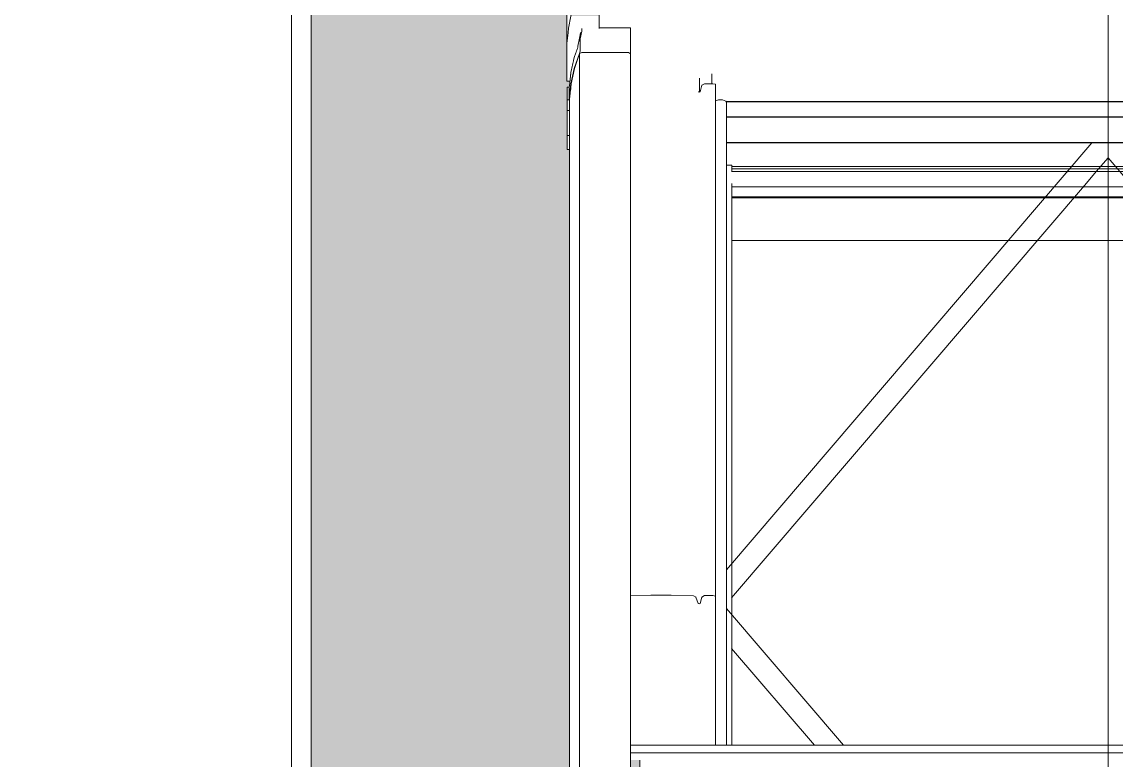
# Model space of a CAD drawing. Header units: metres. Extents: x -208 to 1512, y -277 to 123.
# Drawn here: x 3.227 to 4.091, y -23.356 to -22.773 of the extents above; entities that cross this region are included whole.
import ezdxf

# ---------------------------------------------------------------- set-up
doc = ezdxf.new("R2010")
doc.units = ezdxf.units.M
doc.header["$MEASUREMENT"] = 0
doc.linetypes.add('Wipeout_Contour', pattern=[1, 0, -1])
doc.layers.add('325 Dachfenster', color=7, linetype='Continuous')
doc.layers.add('330 Dachaufbau', color=7, linetype='Continuous')

# ---------------------------------------------------------------- blocks, each defined once
blk = doc.blocks.new('Dachfläche_9_4', base_point=(0.03449, -21.27914))
at = {"layer": '330 Dachaufbau', "linetype": 'Continuous', "lineweight": 0, "true_color": 0x000000}
h = blk.add_hatch(color=18, dxfattribs=at)
h.paths.add_polyline_path([(3.45503, -24.335), (5.45089, -24.335), (5.45089, -22.14), (5.55503, -22.14), (5.55503, -21.27914), (0.03449, -21.27914), (0.03837, -24.39504), (0.05981, -24.39504), (0.05981, -21.295), (3.19503, -21.295), (3.19503, -21.585), (3.45503, -21.585)])
h.paths.add_polyline_path([(3.71482, -23.72517), (3.71482, -22.2008), (4.49482, -22.2008), (4.49482, -23.72517)], flags=0)
at = {"layer": '330 Dachaufbau', "color": 7, "linetype": 'Continuous', "lineweight": 18, "flags": 128}
for points in [[(3.45503, -24.335), (3.45503, -21.585)], [(3.71482, -22.2008), (3.71482, -23.72517)]]:
    blk.add_lwpolyline(points, dxfattribs=at)
blk = doc.blocks.new('DF Marker 27[473]_4', base_point=(4.08471, -22.86773))
at = {"layer": '325 Dachfenster', "color": 7, "linetype": 'Continuous', "lineweight": 13}
blk.add_line((4.08471, -19.11148), (4.08471, -24.9007), dxfattribs=at)
blk = doc.blocks.new('VELUX SlopeRoofBundle[12]_4')
at = {"color": 254, "linetype": 'Wipeout_Contour', "lineweight": 0, "ltscale": 92.757748}
blk.add_wipeout([(3.43971, -22.21875), (3.43971, -23.62879), (3.45503, -23.62879), (3.45503, -22.21875)], dxfattribs=at).dxf.layer = '325 Dachfenster'
at = {"color": 254, "linetype": 'Wipeout_Contour', "lineweight": 0, "ltscale": 139.556211}
blk.add_wipeout([(3.65751, -22.83412), (3.65921, -22.83412), (3.65921, -22.83383), (3.65901, -22.83368), (3.65901, -22.82424), (3.65751, -22.82424)], dxfattribs=at).dxf.layer = '325 Dachfenster'
at = {"color": 254, "linetype": 'Wipeout_Contour', "lineweight": 0, "ltscale": 92.577703}
blk.add_wipeout([(3.65751, -22.84332), (3.65751, -22.85262), (3.65921, -22.85262), (3.65921, -22.84332)], dxfattribs=at).dxf.layer = '325 Dachfenster'
at = {"color": 254, "linetype": 'Wipeout_Contour', "lineweight": 0, "ltscale": 185.876891}
blk.add_wipeout([(3.78321, -22.85911), (3.78331, -22.85938), (3.78331, -22.86017), (4.38611, -22.86017), (4.38611, -22.85938), (4.38621, -22.85911), (4.38621, -22.85826), (3.78321, -22.85826)], dxfattribs=at).dxf.layer = '325 Dachfenster'
at = {"color": 254, "linetype": 'Wipeout_Contour', "lineweight": 0, "ltscale": 92.659463}
blk.add_wipeout([(3.65751, -22.86436), (3.65751, -22.873), (3.65921, -22.873), (3.65921, -22.86436)], dxfattribs=at).dxf.layer = '325 Dachfenster'
at = {"color": 254, "linetype": 'Wipeout_Contour', "lineweight": 0, "ltscale": 92.953564}
blk.add_wipeout([(3.78331, -22.86809), (4.38611, -22.86809), (4.38611, -22.86801), (3.78331, -22.86801)], dxfattribs=at).dxf.layer = '325 Dachfenster'
at = {"color": 254, "linetype": 'Wipeout_Contour', "lineweight": 0, "ltscale": 94.344497}
blk.add_wipeout([(3.70751, -23.22604), (3.70751, -23.34415), (3.72341, -23.34415), (3.72341, -23.22553)], dxfattribs=at).dxf.layer = '325 Dachfenster'
at = {"color": 254, "linetype": 'Wipeout_Contour', "lineweight": 0, "ltscale": 94.384205}
blk.add_wipeout([(3.76181, -23.23253), (3.76101, -23.23232), (3.76101, -23.34415), (3.76181, -23.34415)], dxfattribs=at).dxf.layer = '325 Dachfenster'
at = {"layer": '325 Dachfenster', "linetype": 'Continuous', "lineweight": 0, "flags": 128}
for points in [[(3.43971, -22.15193), (3.43971, -22.21875), (3.43971, -23.62879)], [(3.45503, -22.15193), (3.45503, -22.21875), (3.45503, -23.62879)]]:
    blk.add_lwpolyline(points, dxfattribs=at)
at = {"color": 254, "linetype": 'Wipeout_Contour', "lineweight": 0, "ltscale": 115.618849}
blk.add_wipeout([(3.65918, -22.82329), (3.65901, -22.824), (3.65901, -22.83368), (3.66031, -22.82153), (3.66031, -22.81267)], dxfattribs=at).dxf.layer = '325 Dachfenster'
at = {"color": 254, "linetype": 'Wipeout_Contour', "lineweight": 0, "ltscale": 92.557783}
blk.add_wipeout([(3.65751, -22.84332), (3.65921, -22.84332), (3.65921, -22.84256), (3.65751, -22.84256)], dxfattribs=at).dxf.layer = '325 Dachfenster'
at = {"color": 254, "linetype": 'Wipeout_Contour', "lineweight": 0, "ltscale": 92.639571}
blk.add_wipeout([(3.65751, -22.86295), (3.65751, -22.86436), (3.65921, -22.86436), (3.65921, -22.86295)], dxfattribs=at).dxf.layer = '325 Dachfenster'
at = {"color": 254, "linetype": 'Wipeout_Contour', "lineweight": 0, "ltscale": 92.924626}
blk.add_wipeout([(3.78331, -22.86017), (3.78331, -22.86123), (4.38611, -22.86123), (4.38611, -22.86017)], dxfattribs=at).dxf.layer = '325 Dachfenster'
at = {"color": 254, "linetype": 'Wipeout_Contour', "lineweight": 0, "ltscale": 92.677046}
blk.add_wipeout([(3.65751, -22.873), (3.65751, -22.8733), (3.65921, -22.8733), (3.65921, -22.873)], dxfattribs=at).dxf.layer = '325 Dachfenster'
at = {"color": 254, "linetype": 'Wipeout_Contour', "lineweight": 0, "ltscale": 94.419832}
blk.add_wipeout([(3.76101, -23.23232), (3.75901, -23.22715), (3.75901, -23.34415), (3.76101, -23.34415)], dxfattribs=at).dxf.layer = '325 Dachfenster'
at = {"color": 254, "linetype": 'Wipeout_Contour', "lineweight": 0, "ltscale": 92.556228}
blk.add_wipeout([(3.65751, -22.84254), (3.65751, -22.84256), (3.65921, -22.84256), (3.65921, -22.84254)], dxfattribs=at).dxf.layer = '325 Dachfenster'
at = {"color": 254, "linetype": 'Wipeout_Contour', "lineweight": 0, "ltscale": 92.621701}
blk.add_wipeout([(3.65751, -22.85597), (3.65751, -22.86227), (3.65921, -22.86227), (3.65921, -22.85597)], dxfattribs=at).dxf.layer = '325 Dachfenster'
at = {"color": 254, "linetype": 'Wipeout_Contour', "lineweight": 0, "ltscale": 92.913359}
blk.add_wipeout([(3.78321, -22.85741), (3.78321, -22.85826), (4.38621, -22.85826), (4.38621, -22.85741)], dxfattribs=at).dxf.layer = '325 Dachfenster'
at = {"color": 254, "linetype": 'Wipeout_Contour', "lineweight": 0, "ltscale": 94.421429}
blk.add_wipeout([(3.76391, -23.22708), (3.76261, -23.23225), (3.76261, -23.34415), (3.76391, -23.34415)], dxfattribs=at).dxf.layer = '325 Dachfenster'
at = {"color": 254, "linetype": 'Wipeout_Contour', "lineweight": 0, "ltscale": 92.539617}
blk.add_wipeout([(3.65751, -22.84254), (3.65921, -22.84254), (3.65921, -22.83412), (3.65751, -22.83412)], dxfattribs=at).dxf.layer = '325 Dachfenster'
at = {"color": 254, "linetype": 'Wipeout_Contour', "lineweight": 0, "ltscale": 92.602642}
blk.add_wipeout([(3.65751, -22.85262), (3.65751, -22.85597), (3.65921, -22.85597), (3.65921, -22.85262)], dxfattribs=at).dxf.layer = '325 Dachfenster'
at = {"color": 254, "linetype": 'Wipeout_Contour', "lineweight": 0, "ltscale": 92.63543}
blk.add_wipeout([(3.65751, -22.86227), (3.65751, -22.86295), (3.65921, -22.86295), (3.65921, -22.86227)], dxfattribs=at).dxf.layer = '325 Dachfenster'
at = {"color": 254, "linetype": 'Wipeout_Contour', "lineweight": 0, "ltscale": 92.927935}
blk.add_wipeout([(3.78331, -22.86123), (3.78331, -22.86186), (4.38611, -22.86186), (4.38611, -22.86123)], dxfattribs=at).dxf.layer = '325 Dachfenster'
at = {"color": 254, "linetype": 'Wipeout_Contour', "lineweight": 0, "ltscale": 94.385253}
blk.add_wipeout([(3.76261, -23.23225), (3.76181, -23.23253), (3.76181, -23.34415), (3.76261, -23.34415)], dxfattribs=at).dxf.layer = '325 Dachfenster'
at = {"color": 254, "linetype": 'Wipeout_Contour', "lineweight": 0, "ltscale": 92.90184}
blk.add_wipeout([(3.78321, -22.85239), (3.78321, -22.85741), (4.38621, -22.85741), (4.38621, -22.85239)], dxfattribs=at).dxf.layer = '325 Dachfenster'
at = {"color": 254, "linetype": 'Wipeout_Contour', "lineweight": 0, "ltscale": 92.93062}
blk.add_wipeout([(3.78331, -22.86186), (3.78331, -22.86257), (4.38611, -22.86257), (4.38611, -22.86186)], dxfattribs=at).dxf.layer = '325 Dachfenster'
at = {"color": 254, "linetype": 'Wipeout_Contour', "lineweight": 0, "ltscale": 94.377718}
blk.add_wipeout([(3.75901, -23.22715), (3.75721, -23.22609), (3.75721, -23.34415), (3.75901, -23.34415)], dxfattribs=at).dxf.layer = '325 Dachfenster'
at = {"color": 254, "linetype": 'Wipeout_Contour', "lineweight": 0, "ltscale": 94.38342}
blk.add_wipeout([(3.76601, -23.22581), (3.76391, -23.22708), (3.76391, -23.34415), (3.76601, -23.34415)], dxfattribs=at).dxf.layer = '325 Dachfenster'
at = {"color": 254, "linetype": 'Wipeout_Contour', "lineweight": 0, "ltscale": 92.883466}
blk.add_wipeout([(3.78321, -22.84807), (3.78321, -22.85239), (4.38621, -22.85239), (4.38621, -22.84807)], dxfattribs=at).dxf.layer = '325 Dachfenster'
at = {"color": 254, "linetype": 'Wipeout_Contour', "lineweight": 0, "ltscale": 92.94275}
blk.add_wipeout([(3.78331, -22.86801), (4.38611, -22.86801), (4.38611, -22.86257), (3.78331, -22.86257)], dxfattribs=at).dxf.layer = '325 Dachfenster'
at = {"color": 254, "linetype": 'Wipeout_Contour', "lineweight": 0, "ltscale": 94.365881}
blk.add_wipeout([(3.73961, -23.22553), (3.73961, -23.34415), (3.75721, -23.34415), (3.75721, -23.22609)], dxfattribs=at).dxf.layer = '325 Dachfenster'
at = {"color": 254, "linetype": 'Wipeout_Contour', "lineweight": 0, "ltscale": 94.374406}
blk.add_wipeout([(3.76601, -23.22581), (3.76601, -23.34415), (3.77261, -23.34415), (3.77261, -23.22581)], dxfattribs=at).dxf.layer = '325 Dachfenster'
at = {"color": 254, "linetype": 'Wipeout_Contour', "lineweight": 0, "ltscale": 93.354272}
blk.add_wipeout([(3.75901, -22.82272), (3.75901, -23.22715), (3.76101, -23.23232), (3.76101, -22.82789)], dxfattribs=at).dxf.layer = '325 Dachfenster'
at = {"color": 254, "linetype": 'Wipeout_Contour', "lineweight": 0, "ltscale": 92.873836}
blk.add_wipeout([(3.78321, -22.84751), (3.78321, -22.84807), (4.38621, -22.84807), (4.38621, -22.84751)], dxfattribs=at).dxf.layer = '325 Dachfenster'
at = {"color": 254, "linetype": 'Wipeout_Contour', "lineweight": 0, "ltscale": 94.349872}
blk.add_wipeout([(3.72341, -23.22553), (3.72341, -23.34415), (3.73961, -23.34415), (3.73961, -23.22553)], dxfattribs=at).dxf.layer = '325 Dachfenster'
at = {"color": 254, "linetype": 'Wipeout_Contour', "lineweight": 0, "ltscale": 94.381719}
blk.add_wipeout([(3.77451, -23.22631), (3.77261, -23.22581), (3.77261, -23.34415), (3.77451, -23.34415)], dxfattribs=at).dxf.layer = '325 Dachfenster'
at = {"color": 254, "linetype": 'Wipeout_Contour', "lineweight": 0, "ltscale": 93.310117}
blk.add_wipeout([(3.70751, -23.22604), (3.72341, -23.22553), (3.72341, -22.8211), (3.70751, -22.82161)], dxfattribs=at).dxf.layer = '325 Dachfenster'
at = {"color": 254, "linetype": 'Wipeout_Contour', "lineweight": 0, "ltscale": 93.34848}
blk.add_wipeout([(3.77261, -22.82142), (3.77261, -23.22581), (3.77451, -23.22631), (3.77451, -22.82191)], dxfattribs=at).dxf.layer = '325 Dachfenster'
at = {"color": 254, "linetype": 'Wipeout_Contour', "lineweight": 0, "ltscale": 138.781635}
blk.add_wipeout([(3.76111, -22.82791), (3.76101, -22.82789), (3.76101, -23.23232), (3.76181, -23.23253), (3.76181, -22.82813), (3.76111, -22.82795)], dxfattribs=at).dxf.layer = '325 Dachfenster'
at = {"color": 254, "linetype": 'Wipeout_Contour', "lineweight": 0, "ltscale": 92.849568}
blk.add_wipeout([(3.78321, -22.8357), (3.78321, -22.84751), (4.38621, -22.84751), (4.38621, -22.8357)], dxfattribs=at).dxf.layer = '325 Dachfenster'
at = {"color": 254, "linetype": 'Wipeout_Contour', "lineweight": 0, "ltscale": 93.355985}
blk.add_wipeout([(3.76261, -22.82785), (3.76261, -23.23225), (3.76391, -23.22708), (3.76391, -22.82269)], dxfattribs=at).dxf.layer = '325 Dachfenster'
at = {"color": 254, "linetype": 'Wipeout_Contour', "lineweight": 0, "ltscale": 92.825963}
blk.add_wipeout([(3.78321, -22.83556), (3.78321, -22.8357), (4.38621, -22.8357), (4.38621, -22.83556)], dxfattribs=at).dxf.layer = '325 Dachfenster'
at = {"color": 254, "linetype": 'Wipeout_Contour', "lineweight": 0, "ltscale": 93.366136}
blk.add_wipeout([(3.76181, -22.82813), (3.76181, -23.23253), (3.76261, -23.23225), (3.76261, -22.82785)], dxfattribs=at).dxf.layer = '325 Dachfenster'
at = {"layer": '325 Dachfenster', "linetype": 'Continuous', "lineweight": 0, "flags": 128}
for points in [[(3.76181, -23.23253), (3.76101, -23.23232)], [(3.76261, -23.23225), (3.76181, -23.23253)]]:
    blk.add_lwpolyline(points, dxfattribs=at)
at = {"color": 254, "linetype": 'Wipeout_Contour', "lineweight": 0, "ltscale": 93.340709}
blk.add_wipeout([(3.75901, -22.82272), (3.75721, -22.82166), (3.75721, -23.22609), (3.75901, -23.22715)], dxfattribs=at).dxf.layer = '325 Dachfenster'
at = {"color": 254, "linetype": 'Wipeout_Contour', "lineweight": 0, "ltscale": 93.344469}
blk.add_wipeout([(3.76391, -22.82269), (3.76391, -23.22708), (3.76601, -23.22581), (3.76601, -22.82142)], dxfattribs=at).dxf.layer = '325 Dachfenster'
at = {"color": 254, "linetype": 'Wipeout_Contour', "lineweight": 0, "ltscale": 93.331358}
blk.add_wipeout([(3.73961, -22.8211), (3.73961, -23.22553), (3.75721, -23.22609), (3.75721, -22.82166)], dxfattribs=at).dxf.layer = '325 Dachfenster'
at = {"color": 254, "linetype": 'Wipeout_Contour', "lineweight": 0, "ltscale": 93.344829}
blk.add_wipeout([(3.76601, -22.82142), (3.76601, -23.22581), (3.77261, -23.22581), (3.77261, -22.82142)], dxfattribs=at).dxf.layer = '325 Dachfenster'
at = {"layer": '325 Dachfenster', "linetype": 'Continuous', "lineweight": 0, "flags": 128}
for points in [[(3.75901, -23.22715), (3.75721, -23.22609)], [(3.76101, -23.23232), (3.75901, -23.22715)], [(3.76391, -23.22708), (3.76261, -23.23225)], [(3.76601, -23.22581), (3.76391, -23.22708)]]:
    blk.add_lwpolyline(points, dxfattribs=at)
at = {"color": 254, "linetype": 'Wipeout_Contour', "lineweight": 0, "ltscale": 93.319374}
blk.add_wipeout([(3.73961, -22.8211), (3.72341, -22.8211), (3.72341, -23.22553), (3.73961, -23.22553)], dxfattribs=at).dxf.layer = '325 Dachfenster'
at = {"color": 254, "linetype": 'Wipeout_Contour', "lineweight": 0, "ltscale": 187.148893}
blk.add_wipeout([(3.76101, -22.82782), (3.76104, -22.82789), (3.76111, -22.82791), (3.76111, -22.82795), (3.76181, -22.82813), (3.76201, -22.82806), (3.76201, -22.81704), (3.76144, -22.81604)], dxfattribs=at).dxf.layer = '325 Dachfenster'
at = {"color": 254, "linetype": 'Wipeout_Contour', "lineweight": 0, "ltscale": 92.473568}
blk.add_wipeout([(3.70751, -22.81252), (3.70751, -22.82161), (3.72341, -22.8211), (3.72341, -22.81217)], dxfattribs=at).dxf.layer = '325 Dachfenster'
at = {"color": 254, "linetype": 'Wipeout_Contour', "lineweight": 0, "ltscale": 92.347072}
blk.add_wipeout([(3.75976, -22.8133), (3.75901, -22.82272), (3.76101, -22.82782), (3.76144, -22.81609)], dxfattribs=at).dxf.layer = '325 Dachfenster'
at = {"color": 254, "linetype": 'Wipeout_Contour', "lineweight": 0, "ltscale": 322.150287}
blk.add_wipeout([(3.66031, -22.82153), (3.65901, -22.83368), (3.65921, -22.83383), (3.65921, -22.83368), (3.66051, -22.82153), (3.66321, -22.80946), (3.66721, -22.7976), (3.66901, -22.79665), (3.70581, -22.79665), (3.70751, -22.79789), (3.70751, -22.7965), (3.66743, -22.7965), (3.66701, -22.7976), (3.66301, -22.80946)], dxfattribs=at).dxf.layer = '325 Dachfenster'
at = {"color": 254, "linetype": 'Wipeout_Contour', "lineweight": 0, "ltscale": 69.000126}
blk.add_wipeout([(3.7586, -22.81281), (3.75721, -22.81255), (3.75721, -22.82166)], dxfattribs=at).dxf.layer = '325 Dachfenster'
at = {"color": 254, "linetype": 'Wipeout_Contour', "lineweight": 0, "ltscale": 92.429873}
blk.add_wipeout([(3.66031, -22.81267), (3.66031, -22.82153), (3.66301, -22.80946), (3.66301, -22.8006)], dxfattribs=at).dxf.layer = '325 Dachfenster'
at = {"color": 254, "linetype": 'Wipeout_Contour', "lineweight": 0, "ltscale": 92.493943}
blk.add_wipeout([(3.73961, -22.81217), (3.73961, -22.8211), (3.75721, -22.82166), (3.75721, -22.81255)], dxfattribs=at).dxf.layer = '325 Dachfenster'
at = {"color": 254, "linetype": 'Wipeout_Contour', "lineweight": 0, "ltscale": 138.175129}
blk.add_wipeout([(3.66575, -22.79247), (3.66301, -22.8006), (3.66301, -22.80946), (3.66701, -22.7976), (3.66701, -22.78554), (3.66592, -22.79176)], dxfattribs=at).dxf.layer = '325 Dachfenster'
at = {"color": 254, "linetype": 'Wipeout_Contour', "lineweight": 0, "ltscale": 92.500818}
blk.add_wipeout([(3.73961, -22.81217), (3.72341, -22.81217), (3.72341, -22.8211), (3.73961, -22.8211)], dxfattribs=at).dxf.layer = '325 Dachfenster'
at = {"color": 254, "linetype": 'Wipeout_Contour', "lineweight": 0, "ltscale": 92.409007}
blk.add_wipeout([(3.75721, -22.82166), (3.75901, -22.82272), (3.75976, -22.81327), (3.7586, -22.81281)], dxfattribs=at).dxf.layer = '325 Dachfenster'
at = {"color": 254, "linetype": 'Wipeout_Contour', "lineweight": 0, "ltscale": 118.15924}
blk.add_wipeout([(3.66051, -22.82153), (3.65921, -22.83368), (3.65921, -23.54542), (3.66031, -23.53514), (3.66051, -23.53425)], dxfattribs=at).dxf.layer = '325 Dachfenster'
at = {"color": 254, "linetype": 'Wipeout_Contour', "lineweight": 0, "ltscale": 92.334592}
blk.add_wipeout([(3.66769, -22.78603), (3.70751, -22.78603), (3.70751, -22.77995), (3.6689, -22.77995)], dxfattribs=at).dxf.layer = '325 Dachfenster'
at = {"color": 254, "linetype": 'Wipeout_Contour', "lineweight": 0, "ltscale": 118.089407}
blk.add_wipeout([(3.66321, -22.80946), (3.66051, -22.82153), (3.66051, -23.53425), (3.66301, -23.52307), (3.66321, -23.52248)], dxfattribs=at).dxf.layer = '325 Dachfenster'
at = {"color": 254, "linetype": 'Wipeout_Contour', "lineweight": 0, "ltscale": 93.376974}
blk.add_wipeout([(3.76101, -22.82782), (3.75901, -22.82272), (3.76101, -22.82789), (3.76104, -22.82789)], dxfattribs=at).dxf.layer = '325 Dachfenster'
at = {"layer": '325 Dachfenster', "linetype": 'Continuous', "lineweight": 0, "flags": 128}
for points in [[(3.65751, -22.82424), (3.65751, -22.83412)], [(3.65751, -22.84254), (3.65751, -22.83412)], [(3.65751, -22.84256), (3.65751, -22.84254)], [(3.65751, -22.85262), (3.65751, -22.84332), (3.65751, -22.84256)], [(3.65751, -22.85597), (3.65751, -22.85262)], [(3.65751, -22.86227), (3.65751, -22.85597)], [(3.65751, -22.86295), (3.65751, -22.86227)], [(3.65751, -22.86436), (3.65751, -22.86295)], [(3.65751, -22.8733), (3.65751, -22.873), (3.65751, -22.86436)]]:
    blk.add_lwpolyline(points, dxfattribs=at)
at = {"color": 254, "linetype": 'Wipeout_Contour', "lineweight": 0, "ltscale": 209.15735}
blk.add_wipeout([(3.65708, -22.72574), (3.65708, -22.81724), (3.65708, -22.81937), (3.65709, -22.81346), (3.6571, -22.80437), (3.6571, -22.80324), (3.65711, -22.78974), (3.65711, -22.66935), (3.65711, -22.65206)], dxfattribs=at).dxf.layer = '325 Dachfenster'
at = {"color": 254, "linetype": 'Wipeout_Contour', "lineweight": 0, "ltscale": 207.278671}
blk.add_wipeout([(3.66701, -22.78554), (3.66701, -22.7976), (3.66743, -22.7965), (3.66757, -22.79579), (3.66769, -22.78603), (3.6689, -22.77995), (3.66906, -22.77836), (3.66908, -22.7777), (3.66793, -22.78093)], dxfattribs=at).dxf.layer = '325 Dachfenster'
at = {"color": 254, "linetype": 'Wipeout_Contour', "lineweight": 0, "ltscale": 161.738596}
blk.add_wipeout([(3.76201, -22.82806), (3.76261, -22.82785), (3.76391, -22.82269), (3.76601, -22.82142), (3.77181, -22.82142), (3.77181, -22.81782), (3.76201, -22.81782)], dxfattribs=at).dxf.layer = '325 Dachfenster'
at = {"layer": '325 Dachfenster', "linetype": 'Continuous', "lineweight": 0, "flags": 128}
for points in [[(3.76261, -22.82785), (3.76391, -22.82269)], [(3.76104, -22.82789), (3.76101, -22.82782)], [(3.76111, -22.82791), (3.76111, -22.82795)], [(3.76111, -22.82795), (3.76181, -22.82813)], [(3.76181, -22.82813), (3.76261, -22.82785)]]:
    blk.add_lwpolyline(points, dxfattribs=at)
at = {"color": 254, "linetype": 'Wipeout_Contour', "lineweight": 0, "ltscale": 138.382944}
blk.add_wipeout([(3.66906, -22.77836), (3.70751, -22.77836), (3.70751, -22.77719), (3.68271, -22.77719), (3.68271, -22.7777), (3.66908, -22.7777)], dxfattribs=at).dxf.layer = '325 Dachfenster'
at = {"color": 254, "linetype": 'Wipeout_Contour', "lineweight": 0, "ltscale": 92.370752}
blk.add_wipeout([(3.66757, -22.79579), (3.70751, -22.79579), (3.70751, -22.78603), (3.66769, -22.78603)], dxfattribs=at).dxf.layer = '325 Dachfenster'
at = {"color": 254, "linetype": 'Wipeout_Contour', "lineweight": 0, "ltscale": 467.406725}
blk.add_wipeout([(3.77181, -22.81376), (3.77181, -22.82142), (3.77261, -22.82142), (3.77451, -22.82191), (3.77451, -22.8349), (3.77691, -22.83407), (3.78001, -22.83414), (3.78281, -22.83528), (3.78321, -22.83595), (3.78321, -22.83556), (4.38621, -22.83556), (4.38621, -22.83595), (4.38661, -22.83528), (4.38941, -22.83414), (4.39251, -22.83407), (4.39491, -22.8349), (4.39491, -22.82191), (4.39681, -22.82142), (4.39761, -22.82142), (4.39761, -22.81376)], dxfattribs=at).dxf.layer = '325 Dachfenster'
at = {"color": 254, "linetype": 'Wipeout_Contour', "lineweight": 0, "ltscale": 92.324411}
blk.add_wipeout([(3.66906, -22.77836), (3.6689, -22.77995), (3.70751, -22.77995), (3.70751, -22.77836)], dxfattribs=at).dxf.layer = '325 Dachfenster'
at = {"color": 254, "linetype": 'Wipeout_Contour', "lineweight": 0, "ltscale": 92.391177}
blk.add_wipeout([(3.66757, -22.79579), (3.66743, -22.7965), (3.70751, -22.7965), (3.70751, -22.79579)], dxfattribs=at).dxf.layer = '325 Dachfenster'
at = {"color": 254, "linetype": 'Wipeout_Contour', "lineweight": 0, "ltscale": 138.968298}
blk.add_wipeout([(3.78281, -22.83528), (3.78281, -23.34415), (3.78331, -23.34415), (3.78331, -22.85938), (3.78321, -22.85911), (3.78321, -22.83595)], dxfattribs=at).dxf.layer = '325 Dachfenster'
at = {"color": 254, "linetype": 'Wipeout_Contour', "lineweight": 0, "ltscale": 118.029774}
blk.add_wipeout([(3.66721, -22.7976), (3.66321, -22.80946), (3.66321, -23.52248), (3.66701, -23.51121), (3.66721, -23.51069)], dxfattribs=at).dxf.layer = '325 Dachfenster'
at = {"color": 254, "linetype": 'Wipeout_Contour', "lineweight": 0, "ltscale": 93.821835}
blk.add_wipeout([(3.70581, -22.79665), (3.70581, -23.50996), (3.70751, -23.50996), (3.70751, -22.79789)], dxfattribs=at).dxf.layer = '325 Dachfenster'
at = {"color": 254, "linetype": 'Wipeout_Contour', "lineweight": 0, "ltscale": 93.615315}
blk.add_wipeout([(3.78001, -22.83414), (3.78001, -23.34415), (3.78281, -23.34415), (3.78281, -22.83528)], dxfattribs=at).dxf.layer = '325 Dachfenster'
at = {"layer": '325 Dachfenster', "linetype": 'Continuous', "lineweight": 0, "flags": 128}
for points in [[(3.65751, -22.82424), (3.65901, -22.82424)], [(3.65901, -22.824), (3.65901, -22.83368)], [(3.65921, -22.83412), (3.65751, -22.83412)], [(3.65901, -22.83368), (3.65921, -22.83383)], [(3.65921, -22.83368), (3.65921, -23.54542)], [(3.65751, -22.84256), (3.65921, -22.84256)], [(3.65751, -22.86227), (3.65921, -22.86227)], [(3.65751, -22.8733), (3.65921, -22.8733)]]:
    blk.add_lwpolyline(points, dxfattribs=at)
at = {"color": 254, "linetype": 'Wipeout_Contour', "lineweight": 0, "ltscale": 142.478134}
blk.add_wipeout([(3.66721, -23.51069), (3.66746, -23.51004), (3.66755, -23.50996), (3.66901, -23.50996), (3.66901, -22.79665), (3.66721, -22.7976)], dxfattribs=at).dxf.layer = '325 Dachfenster'
at = {"color": 254, "linetype": 'Wipeout_Contour', "lineweight": 0, "ltscale": 115.116141}
blk.add_wipeout([(3.65708, -22.81937), (3.6596, -22.81937), (3.66031, -22.81267), (3.66046, -22.81201), (3.65709, -22.81201)], dxfattribs=at).dxf.layer = '325 Dachfenster'
at = {"color": 254, "linetype": 'Wipeout_Contour', "lineweight": 0, "ltscale": 93.610562}
blk.add_wipeout([(3.77451, -22.8349), (3.77451, -23.34415), (3.77691, -23.34415), (3.77691, -22.83407)], dxfattribs=at).dxf.layer = '325 Dachfenster'
at = {"layer": '325 Dachfenster', "linetype": 'Continuous', "lineweight": 0, "flags": 128}
for points in [[(3.65708, -22.81724), (3.65708, -22.81937)], [(3.65708, -22.81937), (3.6596, -22.81937)], [(3.65901, -22.824), (3.65918, -22.82329)]]:
    blk.add_lwpolyline(points, dxfattribs=at)
at = {"color": 254, "linetype": 'Wipeout_Contour', "lineweight": 0, "ltscale": 93.806981}
blk.add_wipeout([(3.66901, -23.50996), (3.70581, -23.50996), (3.70581, -22.79665), (3.66901, -22.79665)], dxfattribs=at).dxf.layer = '325 Dachfenster'
at = {"color": 254, "linetype": 'Wipeout_Contour', "lineweight": 0, "ltscale": 92.470861}
blk.add_wipeout([(3.65709, -22.81201), (3.66046, -22.81201), (3.66242, -22.80324), (3.6571, -22.80324)], dxfattribs=at).dxf.layer = '325 Dachfenster'
at = {"color": 254, "linetype": 'Wipeout_Contour', "lineweight": 0, "ltscale": 93.610169}
blk.add_wipeout([(3.77691, -22.83407), (3.77691, -23.34415), (3.78001, -23.34415), (3.78001, -22.83414)], dxfattribs=at).dxf.layer = '325 Dachfenster'
at = {"layer": '325 Dachfenster', "linetype": 'Continuous', "lineweight": 0, "flags": 128}
for points in [[(3.77691, -22.83407), (3.77451, -22.8349)], [(3.78001, -22.83414), (3.77691, -22.83407)], [(3.78281, -22.83528), (3.78001, -22.83414)], [(3.78321, -22.83595), (3.78281, -22.83528)], [(3.78321, -22.83556), (4.38621, -22.83556)], [(3.78321, -22.8357), (3.78321, -22.83556)], [(3.78321, -22.84751), (3.78321, -22.8357)], [(3.78321, -22.84751), (3.78321, -22.84807), (3.78321, -22.85239), (3.78321, -22.85741), (3.78321, -22.85826), (3.78321, -22.85911)], [(3.78321, -22.84751), (4.38621, -22.84751)], [(3.75721, -23.22609), (3.73961, -23.22553), (3.72341, -23.22553), (3.70751, -23.22604)], [(3.77451, -23.22631), (3.77261, -23.22581), (3.76601, -23.22581)]]:
    blk.add_lwpolyline(points, dxfattribs=at)
at = {"color": 254, "linetype": 'Wipeout_Contour', "lineweight": 0, "ltscale": 115.738835}
blk.add_wipeout([(3.6571, -22.80324), (3.66242, -22.80324), (3.66301, -22.8006), (3.6656, -22.79292), (3.65711, -22.79292)], dxfattribs=at).dxf.layer = '325 Dachfenster'
at = {"color": 254, "linetype": 'Wipeout_Contour', "lineweight": 0, "ltscale": 648.60056}
blk.add_wipeout([(3.70751, -22.81067), (3.70751, -22.81252), (3.72341, -22.81217), (3.73961, -22.81217), (3.75721, -22.81255), (3.7586, -22.81281), (3.75976, -22.81327), (3.75976, -22.8133), (3.76144, -22.81609), (3.76144, -22.81604), (3.76201, -22.81704), (3.76201, -22.81782), (3.77181, -22.81782), (3.77181, -22.81376), (4.39761, -22.81376), (4.39761, -22.81782), (4.40741, -22.81782), (4.40741, -22.81704), (4.40799, -22.81604), (4.40799, -22.81609), (4.40967, -22.8133), (4.40966, -22.81327), (4.41082, -22.81281), (4.41221, -22.81255), (4.42981, -22.81217), (4.44601, -22.81217), (4.46191, -22.81252), (4.46191, -22.81067)], dxfattribs=at).dxf.layer = '325 Dachfenster'
at = {"color": 254, "linetype": 'Wipeout_Contour', "lineweight": 0, "ltscale": 69.52961}
blk.add_wipeout([(4.07189, -22.86809), (3.78331, -22.86809), (3.78331, -23.20551)], dxfattribs=at).dxf.layer = '325 Dachfenster'
at = {"color": 254, "linetype": 'Wipeout_Contour', "lineweight": 0, "ltscale": 71.448103}
blk.add_wipeout([(3.78331, -23.34415), (3.87568, -23.34415), (3.78331, -23.23614)], dxfattribs=at).dxf.layer = '325 Dachfenster'
at = {"layer": '325 Dachfenster', "linetype": 'Continuous', "lineweight": 0, "flags": 128}
for points in [[(3.65921, -22.83368), (3.66051, -22.82153), (3.66321, -22.80946), (3.66721, -22.7976)], [(3.66721, -22.7976), (3.66721, -23.51069)], [(3.76201, -22.82806), (3.76201, -22.81704)], [(3.76391, -22.82269), (3.76601, -22.82142)], [(3.76601, -22.82142), (3.77261, -22.82142), (3.77451, -22.82191)]]:
    blk.add_lwpolyline(points, dxfattribs=at)
at = {"color": 254, "linetype": 'Wipeout_Contour', "lineweight": 0, "ltscale": 185.568034}
blk.add_wipeout([(3.65711, -22.79292), (3.6656, -22.79292), (3.66575, -22.79247), (3.66592, -22.79176), (3.66701, -22.78554), (3.66789, -22.78111), (3.65806, -22.78111), (3.65711, -22.78974)], dxfattribs=at).dxf.layer = '325 Dachfenster'
at = {"color": 254, "linetype": 'Wipeout_Contour', "lineweight": 0, "ltscale": 92.716097}
blk.add_wipeout([(3.70751, -22.80197), (3.70751, -22.81067), (4.46191, -22.81067), (4.46191, -22.80197)], dxfattribs=at).dxf.layer = '325 Dachfenster'
at = {"color": 254, "linetype": 'Wipeout_Contour', "lineweight": 0, "ltscale": 189.13842}
blk.add_wipeout([(3.78331, -23.20551), (3.78331, -23.23614), (3.87568, -23.34415), (4.29374, -23.34415), (4.38611, -23.23614), (4.38611, -23.20551), (4.09753, -22.86809), (4.07189, -22.86809)], dxfattribs=at).dxf.layer = '325 Dachfenster'
at = {"layer": '325 Dachfenster', "linetype": 'Continuous', "lineweight": 0, "flags": 128}
for points in [[(3.66757, -22.79579), (3.66769, -22.78603)], [(3.66743, -22.7965), (3.66701, -22.7976), (3.66301, -22.80946), (3.66031, -22.82153), (3.65901, -22.83368)], [(3.66721, -22.7976), (3.66901, -22.79665)], [(3.66743, -22.7965), (3.66757, -22.79579)], [(3.77181, -22.82142), (3.77181, -22.81376)], [(3.78331, -22.86801), (4.38611, -22.86801)], [(4.07189, -22.86809), (3.78331, -23.20551)], [(3.78331, -22.86809), (4.38611, -22.86809)], [(4.08471, -22.87996), (4.07546, -22.89078), (4.0676, -22.89998), (3.78728, -23.22774)], [(4.08471, -22.87996), (4.09396, -22.89078), (4.10183, -22.89998), (4.38214, -23.22774)], [(3.78331, -22.88583), (3.78721, -22.88583)], [(3.78721, -22.88583), (3.78741, -22.88605)], [(3.78728, -22.89078), (4.38214, -22.89078)], [(3.78741, -22.88605), (3.78741, -22.89078)], [(3.78741, -22.88689), (4.38201, -22.88689)], [(3.78741, -22.88859), (4.38201, -22.88859)], [(3.78741, -22.9028), (4.38201, -22.9028)], [(3.78741, -22.91094), (4.38201, -22.91094)], [(3.78741, -22.91171), (4.38201, -22.91171)], [(3.78741, -22.94544), (4.38201, -22.94544)]]:
    blk.add_lwpolyline(points, dxfattribs=at)
at = {"color": 254, "linetype": 'Wipeout_Contour', "lineweight": 0, "ltscale": 115.509882}
blk.add_wipeout([(3.65711, -22.6361), (3.65711, -22.78974), (3.65806, -22.78111), (3.65841, -22.77755), (3.65841, -22.62219)], dxfattribs=at).dxf.layer = '325 Dachfenster'
at = {"color": 254, "linetype": 'Wipeout_Contour', "lineweight": 0, "ltscale": 92.678819}
blk.add_wipeout([(4.46191, -22.79172), (3.70751, -22.79172), (3.70751, -22.80197), (4.46191, -22.80197)], dxfattribs=at).dxf.layer = '325 Dachfenster'
at = {"color": 254, "linetype": 'Wipeout_Contour', "lineweight": 0, "ltscale": 94.845418}
blk.add_wipeout([(3.70751, -23.34428), (3.70751, -23.35008), (4.46191, -23.35008), (4.46191, -23.34428)], dxfattribs=at).dxf.layer = '325 Dachfenster'
at = {"layer": '325 Dachfenster', "linetype": 'Continuous', "lineweight": 0, "flags": 128}
for points in [[(3.66901, -22.79665), (3.70581, -22.79665)], [(3.70581, -22.79665), (3.70751, -22.79789)], [(3.70751, -22.79789), (3.70751, -22.7965)]]:
    blk.add_lwpolyline(points, dxfattribs=at)
at = {"color": 254, "linetype": 'Wipeout_Contour', "lineweight": 0, "ltscale": 115.431375}
blk.add_wipeout([(3.65841, -22.62219), (3.65841, -22.77755), (3.66033, -22.76796), (3.66101, -22.76418), (3.66101, -22.60853)], dxfattribs=at).dxf.layer = '325 Dachfenster'
at = {"color": 254, "linetype": 'Wipeout_Contour', "lineweight": 0, "ltscale": 92.635558}
blk.add_wipeout([(3.70751, -22.77998), (3.70751, -22.79172), (4.46191, -22.79172), (4.46191, -22.77998)], dxfattribs=at).dxf.layer = '325 Dachfenster'
at = {"color": 254, "linetype": 'Wipeout_Contour', "lineweight": 0, "ltscale": 94.833603}
blk.add_wipeout([(4.46191, -23.34415), (3.70751, -23.34415), (3.70751, -23.34428), (4.46191, -23.34428)], dxfattribs=at).dxf.layer = '325 Dachfenster'
at = {"color": 254, "linetype": 'Wipeout_Contour', "lineweight": 0, "ltscale": 94.87538}
blk.add_wipeout([(3.70751, -23.35362), (3.70751, -23.35597), (4.46191, -23.35597), (4.46191, -23.35362)], dxfattribs=at).dxf.layer = '325 Dachfenster'
at = {"layer": '325 Dachfenster', "linetype": 'Continuous', "lineweight": 0, "flags": 128}
for points in [[(3.70751, -22.79579), (3.70751, -22.78603)], [(3.70751, -22.7965), (3.70751, -22.79579)], [(3.77451, -22.82191), (3.77451, -23.22631), (3.77451, -23.34415)], [(3.78331, -22.85938), (3.78331, -23.34415)], [(3.78741, -22.90026), (3.78741, -23.34415)], [(3.87568, -23.34415), (3.78331, -23.23614)], [(3.8527, -23.34415), (3.78728, -23.26765)], [(4.46191, -23.34415), (3.70751, -23.34415)]]:
    blk.add_lwpolyline(points, dxfattribs=at)
at = {"color": 254, "linetype": 'Wipeout_Contour', "lineweight": 0, "ltscale": 185.866679}
blk.add_wipeout([(3.65841, -22.77755), (3.65806, -22.78111), (3.66789, -22.78111), (3.66793, -22.78093), (3.66908, -22.7777), (3.68271, -22.7777), (3.68271, -22.76796), (3.66033, -22.76796)], dxfattribs=at).dxf.layer = '325 Dachfenster'
at = {"color": 254, "linetype": 'Wipeout_Contour', "lineweight": 0, "ltscale": 94.866866}
blk.add_wipeout([(3.70751, -23.35164), (3.70751, -23.35362), (4.46191, -23.35362), (4.46191, -23.35164)], dxfattribs=at).dxf.layer = '325 Dachfenster'
at = {"layer": '325 Dachfenster', "linetype": 'Continuous', "lineweight": 0, "flags": 128}
for points in [[(3.66685, -22.5926), (3.67136, -22.60858), (3.67425, -22.62795), (3.67552, -22.65044), (3.6751, -22.67582), (3.67302, -22.70368), (3.66928, -22.73381), (3.66796, -22.74038), (3.66588, -22.74724), (3.66511, -22.74915), (3.664, -22.75382), (3.66101, -22.76418), (3.66033, -22.76796), (3.65841, -22.77755), (3.65806, -22.78111), (3.65711, -22.78974), (3.65711, -22.79292), (3.6571, -22.80324), (3.65709, -22.81201), (3.65708, -22.81937)], [(3.65708, -22.72574), (3.65708, -22.81724)], [(3.65918, -22.82329), (3.66031, -22.81267), (3.66301, -22.8006), (3.66575, -22.79247), (3.66592, -22.79176), (3.66701, -22.78554), (3.66793, -22.78093)], [(3.66769, -22.78603), (3.6689, -22.77995)], [(3.6689, -22.77995), (3.66906, -22.77836), (3.66908, -22.7777)]]:
    blk.add_lwpolyline(points, dxfattribs=at)
at = {"color": 254, "linetype": 'Wipeout_Contour', "lineweight": 0, "ltscale": 186.270347}
blk.add_wipeout([(4.48671, -22.76704), (3.68271, -22.76704), (3.68271, -22.77719), (3.70751, -22.77719), (3.70751, -22.77998), (4.46191, -22.77998), (4.46191, -22.77719), (4.48671, -22.77719)], dxfattribs=at).dxf.layer = '325 Dachfenster'
at = {"color": 254, "linetype": 'Wipeout_Contour', "lineweight": 0, "ltscale": 94.859879}
blk.add_wipeout([(4.46191, -23.35008), (3.70751, -23.35008), (3.70751, -23.35164), (4.46191, -23.35164)], dxfattribs=at).dxf.layer = '325 Dachfenster'
at = {"layer": '325 Dachfenster', "linetype": 'Continuous', "lineweight": 0}
blk.add_line((4.08471, -19.11148), (4.08471, -24.9007), dxfattribs=at)
at = {"layer": '325 Dachfenster', "linetype": 'Continuous', "lineweight": 0, "flags": 128}
for points in [[(3.68271, -22.7777), (3.68271, -22.76796), (3.68271, -22.75382), (3.68271, -22.74724), (3.68271, -22.74038), (3.68271, -22.73381), (3.68271, -22.70368), (3.68271, -22.67582), (3.68271, -22.65044), (3.68271, -22.62795), (3.68271, -22.60858), (3.68271, -22.5926)], [(3.68271, -22.77719), (3.70751, -22.77719)], [(3.70751, -22.77995), (3.70751, -22.77836), (3.70751, -22.77719)], [(3.70751, -22.78603), (3.70751, -22.77995)], [(3.70751, -22.79789), (3.70751, -23.50996)], [(4.46191, -23.35008), (3.70751, -23.35008)]]:
    blk.add_lwpolyline(points, dxfattribs=at)
at = {"layer": '325 Dachfenster', "color": 7, "lineweight": 13}
blk.add_blockref('DF Marker 27[473]_4', (4.08471, -22.86773), dxfattribs=at)
blk = doc.blocks.new('Dachfläche_24_4', base_point=(4.55611, -22.1008))
at = {"layer": '325 Dachfenster', "linetype": 'Continuous', "lineweight": 0}
blk.add_blockref('VELUX SlopeRoofBundle[12]_4', (0, 0), dxfattribs=at)

msp = doc.modelspace()

# ---------------------------------------------------------------- block references
at = {"layer": '330 Dachaufbau', "color": 7, "linetype": 'Continuous', "lineweight": 18}
msp.add_blockref('Dachfläche_9_4', (0.03449, -21.27914), dxfattribs=at)

# ---------------------------------------------------------------- next in the draw order: block references
at = {"layer": '325 Dachfenster', "color": 7, "linetype": 'Continuous', "lineweight": 13, "true_color": 0xf4f4f4}
msp.add_blockref('Dachfläche_24_4', (4.55611, -22.1008), dxfattribs=at)

doc.saveas('drawing.dxf')
